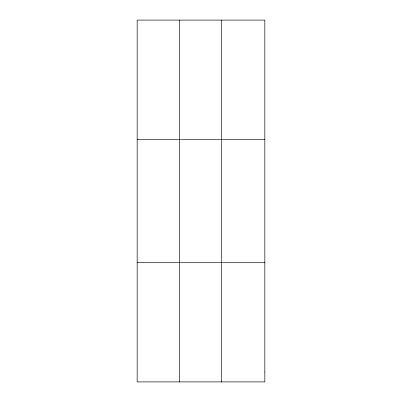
<?xml version="1.0" encoding="UTF-8"?>
<svg xmlns="http://www.w3.org/2000/svg" width="402" height="402" viewBox="0 0 402 402"><rect width="100%" height="100%" fill="white"/><g stroke="black" fill="none" stroke-linecap="round" stroke-linejoin="round"><path stroke-width="0.6" d="M179.297 20.1L179.297 381.9M221.427 20.1L221.427 381.9M137.167 139.494L264.833 139.494M137.167 262.506L264.833 262.506M264.833 371.95L264.833 381.9L137.167 381.9L137.167 20.1L264.833 20.1L264.833 371.95"/></g></svg>
